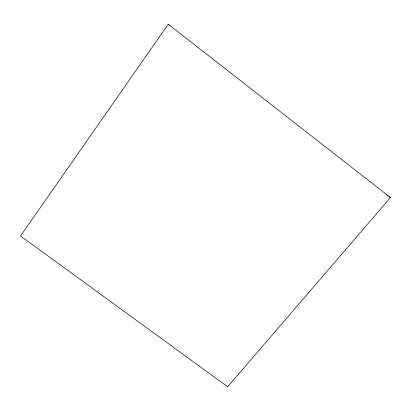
<?xml version="1.0" encoding="UTF-8"?>
<svg xmlns="http://www.w3.org/2000/svg" width="411" height="411" viewBox="0 0 411 411"><rect width="100%" height="100%" fill="white"/><g stroke="black" fill="none" stroke-linecap="round" stroke-linejoin="round"><path stroke-width="0.62" d="M168.227 24.239L20.55 235.976L227.679 386.761L390.45 197.552L168.227 24.239L169.07 25.169M386.694 195.168L387.768 195.847M388.842 196.53L390.45 197.552"/></g></svg>
